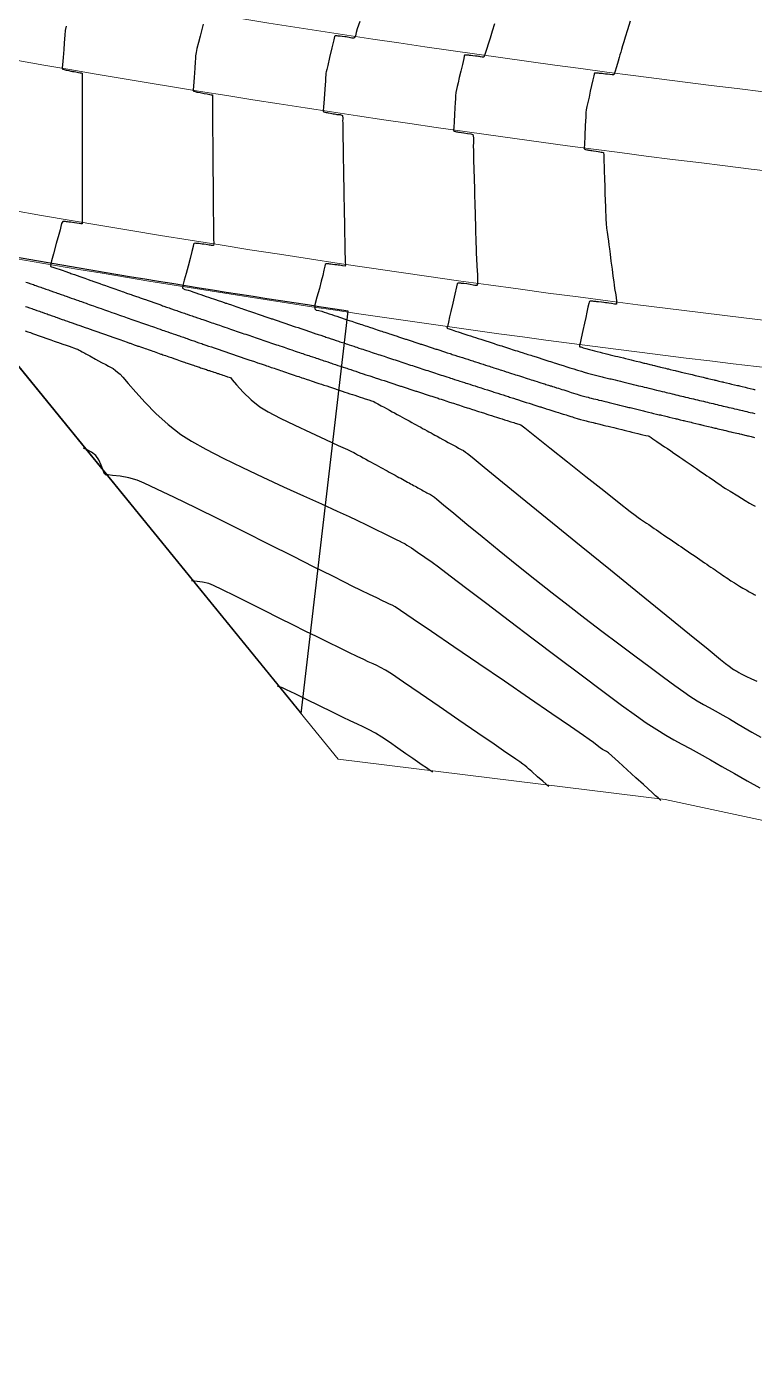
# Model space of a CAD drawing. Header units: millimetres. Extents: x 340454 to 342791, y 6993867 to 6995092.
# Drawn here: x 341348.8 to 341395.3, y 6994349.4 to 6994434.4 of the extents above; entities that cross this region are included whole.
import ezdxf

# ---------------------------------------------------------------- set-up
doc = ezdxf.new("R2010")
doc.units = ezdxf.units.MM
doc.header["$LTSCALE"] = 10
for name, color, linetype in [('T-HM-CURVA_INTERMEDIARIA', 45, 'Continuous'), ('T-HM-CURVA_MESTRA', 20, 'Continuous'), ('URB-Calçadas', 2, 'Continuous'), ('URB-Quadras', 3, 'Continuous')]:
    doc.layers.add(name, color=color, linetype=linetype)

msp = doc.modelspace()

# ---------------------------------------------------------------- linework, layer by layer
at = {"layer": 'T-HM-CURVA_INTERMEDIARIA', "color": 45, "linetype": 'Continuous', "lineweight": -3, "flags": 128}
for points, elevation in [([(341351.313, 6994434.408), (341351.25, 6994434.119), (341351.212, 6994433.834), (341351.2, 6994433.605), (341351.183, 6994433.316), (341351.149, 6994432.92), (341351.105, 6994432.395), (341351.067, 6994431.937), (341351.05, 6994431.739), (341351.045, 6994431.684), (341351.094, 6994431.656), (341351.182, 6994431.628), (341351.244, 6994431.612), (341351.312, 6994431.596), (341351.363, 6994431.586), (341351.477, 6994431.563), (341351.602, 6994431.538), (341351.659, 6994431.527), (341351.716, 6994431.516), (341351.805, 6994431.499), (341351.925, 6994431.475), (341352.082, 6994431.444), (341352.208, 6994431.42), (341352.268, 6994431.411), (341352.321, 6994431.398), (341352.325, 6994431.231), (341352.325, 6994430.813), (341352.325, 6994430.252), (341352.324, 6994429.652), (341352.323, 6994429.119), (341352.323, 6994428.6), (341352.323, 6994428.168), (341352.323, 6994427.778), (341352.323, 6994427.382), (341352.323, 6994427.034), (341352.324, 6994426.762), (341352.325, 6994426.49), (341352.325, 6994426.142), (341352.326, 6994425.709), (341352.326, 6994425.146), (341352.327, 6994424.561), (341352.327, 6994424.064), (341352.327, 6994423.763), (341352.327, 6994423.501), (341352.327, 6994423.286), (341352.327, 6994423.139), (341352.327, 6994422.989), (341352.327, 6994422.859), (341352.326, 6994422.737), (341352.326, 6994422.616), (341352.331, 6994422.363), (341352.337, 6994421.972), (341352.327, 6994421.759), (341352.244, 6994421.763), (341352.144, 6994421.786), (341351.996, 6994421.807), (341351.828, 6994421.832), (341351.705, 6994421.85), (341351.596, 6994421.866), (341351.478, 6994421.883), (341351.396, 6994421.895), (341351.326, 6994421.905), (341351.259, 6994421.913), (341351.199, 6994421.918), (341351.147, 6994421.92), (341351.091, 6994421.919), (341351.037, 6994421.857), (341351.015, 6994421.779), (341350.97, 6994421.603), (341350.915, 6994421.391), (341350.826, 6994421.077), (341350.664, 6994420.503), (341350.485, 6994419.854), (341350.368, 6994419.403), (341350.314, 6994419.167), (341350.301, 6994419.079), (341350.303, 6994419.061), (341350.317, 6994419.041), (341350.36, 6994419.015), (341350.447, 6994418.993), (341350.579, 6994418.964), (341350.704, 6994418.919), (341350.863, 6994418.863), (341351.057, 6994418.794), (341351.274, 6994418.717), (341351.455, 6994418.653), (341351.535, 6994418.624), (341351.601, 6994418.601), (341351.67, 6994418.576), (341351.827, 6994418.52), (341352.015, 6994418.453), (341352.174, 6994418.397), (341352.315, 6994418.347), (341352.491, 6994418.285), (341352.708, 6994418.208), (341352.891, 6994418.143), (341352.97, 6994418.115), (341353.018, 6994418.098), (341353.13, 6994418.058), (341353.336, 6994417.985), (341353.449, 6994417.945), (341353.505, 6994417.925), (341353.615, 6994417.886), (341353.817, 6994417.815), (341353.928, 6994417.776), (341353.992, 6994417.753), (341354.101, 6994417.715), (341354.298, 6994417.646), (341354.408, 6994417.607), (341354.48, 6994417.582), (341354.587, 6994417.544), (341354.78, 6994417.476), (341354.888, 6994417.438), (341354.967, 6994417.41), (341355.167, 6994417.34), (341355.368, 6994417.269), (341355.455, 6994417.239), (341355.545, 6994417.207), (341355.743, 6994417.138), (341355.943, 6994417.068), (341355.993, 6994417.05), (341356.043, 6994417.033), (341356.236, 6994416.966), (341356.43, 6994416.897), (341356.486, 6994416.878), (341356.541, 6994416.859), (341356.729, 6994416.793), (341356.919, 6994416.727), (341356.979, 6994416.706), (341357.04, 6994416.685), (341357.222, 6994416.621), (341357.407, 6994416.557), (341357.473, 6994416.534), (341357.539, 6994416.511), (341357.715, 6994416.449), (341357.895, 6994416.387), (341357.967, 6994416.362), (341358.038, 6994416.337), (341358.209, 6994416.278), (341358.384, 6994416.217), (341358.461, 6994416.191), (341358.538, 6994416.164), (341358.703, 6994416.107), (341358.872, 6994416.048), (341358.956, 6994416.019), (341359.039, 6994415.991), (341359.198, 6994415.935), (341359.361, 6994415.879), (341359.451, 6994415.848), (341359.54, 6994415.817), (341359.693, 6994415.765), (341359.85, 6994415.71), (341359.946, 6994415.677), (341360.042, 6994415.644), (341360.166, 6994415.601), (341360.339, 6994415.542), (341360.504, 6994415.485), (341360.626, 6994415.443), (341360.727, 6994415.408), (341360.829, 6994415.373), (341360.966, 6994415.326), (341361.106, 6994415.278), (341361.212, 6994415.242), (341361.318, 6994415.205), (341361.452, 6994415.16), (341361.589, 6994415.113), (341361.698, 6994415.075), (341361.808, 6994415.038), (341361.938, 6994414.993), (341362.071, 6994414.947), (341362.184, 6994414.909), (341362.297, 6994414.87), (341362.424, 6994414.827), (341362.554, 6994414.782), (341362.671, 6994414.743), (341362.787, 6994414.703), (341362.911, 6994414.661), (341363.038, 6994414.618), (341363.157, 6994414.577), (341363.277, 6994414.536), (341363.398, 6994414.495), (341363.521, 6994414.453), (341363.646, 6994414.411), (341363.767, 6994414.37), (341363.886, 6994414.329), (341364.005, 6994414.289), (341364.133, 6994414.246), (341364.258, 6994414.203), (341364.373, 6994414.164), (341364.489, 6994414.125), (341364.62, 6994414.081), (341364.748, 6994414.037), (341364.861, 6994413.999), (341364.973, 6994413.961), (341365.107, 6994413.916), (341365.239, 6994413.871), (341365.348, 6994413.834), (341365.458, 6994413.797), (341365.595, 6994413.751), (341365.729, 6994413.706), (341365.836, 6994413.67), (341365.943, 6994413.634), (341366.083, 6994413.587), (341366.22, 6994413.541), (341366.324, 6994413.506), (341366.427, 6994413.471), (341366.571, 6994413.423), (341366.711, 6994413.376), (341366.811, 6994413.342), (341366.911, 6994413.309), (341367.058, 6994413.259), (341367.203, 6994413.211), (341367.299, 6994413.179), (341367.395, 6994413.147), (341367.546, 6994413.096), (341367.694, 6994413.047), (341367.786, 6994413.016), (341367.879, 6994412.985), (341368.034, 6994412.933), (341368.185, 6994412.882), (341368.274, 6994412.853), (341368.364, 6994412.823), (341368.521, 6994412.77), (341368.677, 6994412.719), (341368.763, 6994412.69), (341368.848, 6994412.661), (341369.01, 6994412.608), (341369.169, 6994412.555), (341369.251, 6994412.528), (341369.333, 6994412.5), (341369.498, 6994412.446), (341369.661, 6994412.392), (341369.739, 6994412.365), (341369.818, 6994412.339), (341369.986, 6994412.284), (341370.153, 6994412.229), (341370.228, 6994412.204), (341370.303, 6994412.179), (341370.475, 6994412.122), (341370.645, 6994412.066), (341370.717, 6994412.042), (341370.789, 6994412.018), (341370.964, 6994411.96), (341371.137, 6994411.903), (341371.206, 6994411.881), (341371.274, 6994411.858), (341371.453, 6994411.799), (341371.63, 6994411.741), (341371.695, 6994411.719), (341371.76, 6994411.698), (341371.942, 6994411.638), (341372.122, 6994411.579), (341372.184, 6994411.559), (341372.246, 6994411.538), (341372.431, 6994411.478), (341372.615, 6994411.417), (341372.673, 6994411.398), (341372.732, 6994411.379), (341372.921, 6994411.317), (341373.108, 6994411.256), (341373.163, 6994411.238), (341373.218, 6994411.22), (341373.41, 6994411.157), (341373.601, 6994411.095), (341373.653, 6994411.078), (341373.705, 6994411.061), (341373.9, 6994410.997), (341374.094, 6994410.934), (341374.143, 6994410.918), (341374.191, 6994410.902), (341374.39, 6994410.837), (341374.587, 6994410.773), (341374.678, 6994410.744), (341374.88, 6994410.678), (341375.081, 6994410.613), (341375.165, 6994410.585), (341375.274, 6994410.55), (341375.467, 6994410.488), (341375.574, 6994410.453), (341375.652, 6994410.428), (341375.762, 6994410.392), (341375.959, 6994410.328), (341376.068, 6994410.293), (341376.14, 6994410.27), (341376.251, 6994410.234), (341376.451, 6994410.169), (341376.562, 6994410.134), (341376.627, 6994410.113), (341376.74, 6994410.076), (341376.944, 6994410.01), (341377.056, 6994409.974), (341377.115, 6994409.955), (341377.229, 6994409.919), (341377.437, 6994409.852), (341377.55, 6994409.815), (341377.602, 6994409.799), (341377.675, 6994409.775), (341377.844, 6994409.721), (341378.044, 6994409.657), (341378.205, 6994409.605), (341378.336, 6994409.563), (341378.501, 6994409.511), (341378.672, 6994409.456), (341378.821, 6994409.408), (341379.007, 6994409.349), (341379.188, 6994409.291), (341379.332, 6994409.245), (341379.513, 6994409.187), (341379.738, 6994409.116), (341379.926, 6994409.056), (341380.02, 6994409.026), (341380.09, 6994409.003), (341380.161, 6994408.981), (341380.24, 6994408.957), (341380.304, 6994408.937), (341380.384, 6994408.913), (341380.629, 6994408.72), (341381.281, 6994408.202), (341382.227, 6994407.452), (341383.352, 6994406.56), (341384.542, 6994405.616), (341385.684, 6994404.711), (341386.664, 6994403.936), (341387.367, 6994403.381), (341387.679, 6994403.137), (341387.876, 6994402.997), (341388.036, 6994402.889), (341388.226, 6994402.762), (341388.412, 6994402.635), (341388.56, 6994402.534), (341388.736, 6994402.413), (341388.909, 6994402.295), (341389.048, 6994402.2), (341389.212, 6994402.088), (341389.374, 6994401.977), (341389.504, 6994401.888), (341389.658, 6994401.783), (341389.81, 6994401.679), (341389.931, 6994401.596), (341390.075, 6994401.497), (341390.218, 6994401.399), (341390.332, 6994401.321), (341390.468, 6994401.228), (341390.602, 6994401.136), (341390.709, 6994401.063), (341390.837, 6994400.976), (341391.015, 6994400.854), (341391.186, 6994400.737), (341391.353, 6994400.623), (341391.515, 6994400.512), (341391.673, 6994400.404), (341391.826, 6994400.299), (341391.976, 6994400.196), (341392.121, 6994400.097), (341392.264, 6994399.999), (341392.4, 6994399.906), (341392.537, 6994399.812), (341392.666, 6994399.724), (341392.796, 6994399.636), (341392.918, 6994399.552), (341393.042, 6994399.467), (341393.158, 6994399.387), (341393.276, 6994399.307), (341393.387, 6994399.231), (341393.499, 6994399.154), (341393.606, 6994399.081), (341393.71, 6994399.009), (341393.814, 6994398.938), (341394.031, 6994398.804), (341394.367, 6994398.599), (341394.566, 6994398.478), (341394.653, 6994398.429), (341394.738, 6994398.382), (341394.823, 6994398.335), (341394.906, 6994398.289), (341394.988, 6994398.243), (341395.069, 6994398.198), (341395.149, 6994398.154), (341395.227, 6994398.111), (341395.305, 6994398.067), (341395.381, 6994398.025)], 693), ([(341360.067, 6994434.542), (341359.962, 6994434.117), (341359.869, 6994433.76), (341359.763, 6994433.357), (341359.668, 6994432.983), (341359.609, 6994432.711), (341359.583, 6994432.499), (341359.574, 6994432.329), (341359.563, 6994432.115), (341359.532, 6994431.725), (341359.485, 6994431.125), (341359.442, 6994430.573), (341359.423, 6994430.33), (341359.418, 6994430.277), (341359.465, 6994430.249), (341359.544, 6994430.223), (341359.61, 6994430.207), (341359.669, 6994430.194), (341359.728, 6994430.182), (341359.862, 6994430.157), (341360.123, 6994430.108), (341360.316, 6994430.071), (341360.493, 6994430.039), (341360.575, 6994430.023), (341360.652, 6994430.009), (341360.654, 6994429.814), (341360.658, 6994429.342), (341360.661, 6994428.754), (341360.664, 6994428.211), (341360.666, 6994427.876), (341360.668, 6994427.637), (341360.669, 6994427.447), (341360.672, 6994427.208), (341360.674, 6994426.963), (341360.676, 6994426.671), (341360.68, 6994426.328), (341360.683, 6994425.931), (341360.687, 6994425.476), (341360.69, 6994425), (341360.694, 6994424.553), (341360.696, 6994424.191), (341360.699, 6994423.865), (341360.701, 6994423.607), (341360.703, 6994423.281), (341360.707, 6994422.941), (341360.711, 6994422.467), (341360.717, 6994421.952), (341360.721, 6994421.49), (341360.725, 6994421.174), (341360.731, 6994420.811), (341360.737, 6994420.507), (341360.733, 6994420.374), (341360.671, 6994420.378), (341360.6, 6994420.392), (341360.524, 6994420.402), (341360.442, 6994420.413), (341360.262, 6994420.438), (341360.097, 6994420.46), (341360.046, 6994420.467), (341359.995, 6994420.474), (341359.897, 6994420.488), (341359.806, 6994420.5), (341359.736, 6994420.509), (341359.682, 6994420.515), (341359.611, 6994420.52), (341359.56, 6994420.522), (341359.487, 6994420.519), (341359.452, 6994420.458), (341359.418, 6994420.325), (341359.335, 6994419.992), (341359.223, 6994419.543), (341359.103, 6994419.066), (341358.974, 6994418.6), (341358.846, 6994418.17), (341358.758, 6994417.834), (341358.75, 6994417.654), (341358.893, 6994417.571), (341359.111, 6994417.529), (341359.261, 6994417.477), (341359.412, 6994417.425), (341359.599, 6994417.36), (341359.774, 6994417.3), (341359.913, 6994417.252), (341360.087, 6994417.191), (341360.266, 6994417.129), (341360.41, 6994417.08), (341360.576, 6994417.023), (341360.734, 6994416.968), (341360.861, 6994416.925), (341361.019, 6994416.87), (341361.23, 6994416.798), (341361.416, 6994416.734), (341361.499, 6994416.705), (341361.553, 6994416.687), (341361.664, 6994416.649), (341361.867, 6994416.579), (341361.979, 6994416.541), (341362.041, 6994416.519), (341362.15, 6994416.482), (341362.349, 6994416.414), (341362.459, 6994416.376), (341362.53, 6994416.352), (341362.638, 6994416.315), (341362.831, 6994416.249), (341362.94, 6994416.212), (341363.019, 6994416.185), (341363.219, 6994416.117), (341363.42, 6994416.048), (341363.508, 6994416.018), (341363.704, 6994415.952), (341363.902, 6994415.884), (341363.95, 6994415.868), (341363.998, 6994415.852), (341364.19, 6994415.787), (341364.383, 6994415.721), (341364.435, 6994415.703), (341364.487, 6994415.686), (341364.675, 6994415.622), (341364.865, 6994415.557), (341364.921, 6994415.539), (341364.977, 6994415.52), (341365.161, 6994415.457), (341365.347, 6994415.394), (341365.407, 6994415.374), (341365.466, 6994415.354), (341365.647, 6994415.293), (341365.829, 6994415.231), (341365.893, 6994415.21), (341365.956, 6994415.189), (341366.133, 6994415.129), (341366.312, 6994415.069), (341366.379, 6994415.046), (341366.446, 6994415.024), (341366.619, 6994414.965), (341366.795, 6994414.906), (341366.866, 6994414.883), (341366.937, 6994414.859), (341367.106, 6994414.802), (341367.277, 6994414.744), (341367.352, 6994414.719), (341367.427, 6994414.694), (341367.592, 6994414.639), (341367.76, 6994414.583), (341367.839, 6994414.556), (341367.917, 6994414.53), (341368.079, 6994414.476), (341368.243, 6994414.421), (341368.325, 6994414.393), (341368.408, 6994414.366), (341368.565, 6994414.313), (341368.726, 6994414.26), (341368.812, 6994414.231), (341368.899, 6994414.202), (341369.052, 6994414.151), (341369.209, 6994414.099), (341369.299, 6994414.069), (341369.39, 6994414.039), (341369.539, 6994413.989), (341369.692, 6994413.938), (341369.786, 6994413.907), (341369.881, 6994413.875), (341370.027, 6994413.827), (341370.176, 6994413.777), (341370.274, 6994413.745), (341370.372, 6994413.712), (341370.514, 6994413.665), (341370.66, 6994413.617), (341370.761, 6994413.583), (341370.863, 6994413.55), (341371.002, 6994413.504), (341371.144, 6994413.457), (341371.249, 6994413.422), (341371.355, 6994413.387), (341371.49, 6994413.343), (341371.628, 6994413.297), (341371.737, 6994413.261), (341371.846, 6994413.225), (341371.978, 6994413.182), (341372.112, 6994413.137), (341372.225, 6994413.1), (341372.338, 6994413.063), (341372.466, 6994413.021), (341372.597, 6994412.978), (341372.713, 6994412.94), (341372.83, 6994412.902), (341372.954, 6994412.861), (341373.082, 6994412.819), (341373.202, 6994412.78), (341373.322, 6994412.741), (341373.443, 6994412.701), (341373.567, 6994412.66), (341373.692, 6994412.619), (341373.814, 6994412.579), (341373.933, 6994412.541), (341374.052, 6994412.502), (341374.181, 6994412.46), (341374.306, 6994412.419), (341374.422, 6994412.381), (341374.537, 6994412.343), (341374.67, 6994412.3), (341374.799, 6994412.258), (341374.911, 6994412.222), (341375.023, 6994412.185), (341375.159, 6994412.141), (341375.292, 6994412.098), (341375.4, 6994412.063), (341375.508, 6994412.027), (341375.648, 6994411.982), (341375.784, 6994411.938), (341375.889, 6994411.904), (341375.994, 6994411.87), (341376.137, 6994411.824), (341376.277, 6994411.778), (341376.379, 6994411.746), (341376.48, 6994411.713), (341376.627, 6994411.665), (341376.77, 6994411.619), (341376.868, 6994411.587), (341376.967, 6994411.556), (341377.116, 6994411.507), (341377.263, 6994411.46), (341377.358, 6994411.429), (341377.453, 6994411.399), (341377.606, 6994411.35), (341377.757, 6994411.301), (341377.848, 6994411.272), (341377.94, 6994411.242), (341378.062, 6994411.203), (341378.25, 6994411.143), (341378.446, 6994411.08), (341378.571, 6994411.04), (341378.657, 6994411.012), (341378.744, 6994410.984), (341378.911, 6994410.931), (341379.075, 6994410.878), (341379.156, 6994410.852), (341379.238, 6994410.826), (341379.41, 6994410.771), (341379.58, 6994410.717), (341379.655, 6994410.693), (341379.731, 6994410.669), (341379.909, 6994410.612), (341380.084, 6994410.556), (341380.155, 6994410.534), (341380.225, 6994410.511), (341380.409, 6994410.453), (341380.589, 6994410.396), (341380.654, 6994410.375), (341380.72, 6994410.354), (341380.909, 6994410.294), (341381.095, 6994410.235), (341381.154, 6994410.216), (341381.214, 6994410.197), (341381.408, 6994410.135), (341381.6, 6994410.075), (341381.654, 6994410.058), (341381.708, 6994410.04), (341381.831, 6994410.002), (341381.945, 6994409.966), (341382.005, 6994409.947), (341382.074, 6994409.925), (341382.165, 6994409.896), (341382.294, 6994409.856), (341382.498, 6994409.791), (341382.61, 6994409.756), (341382.698, 6994409.728), (341382.782, 6994409.701), (341382.891, 6994409.667), (341383.085, 6994409.606), (341383.192, 6994409.572), (341383.271, 6994409.548), (341383.381, 6994409.513), (341383.578, 6994409.451), (341383.688, 6994409.417), (341383.759, 6994409.394), (341383.83, 6994409.37), (341383.99, 6994409.319), (341384.183, 6994409.261), (341384.38, 6994409.21), (341384.548, 6994409.17), (341384.622, 6994409.153), (341384.682, 6994409.138), (341384.799, 6994409.109), (341385.012, 6994409.057), (341385.129, 6994409.028), (341385.182, 6994409.015), (341385.256, 6994408.997), (341385.429, 6994408.954), (341385.636, 6994408.904), (341385.807, 6994408.862), (341385.956, 6994408.825), (341386.143, 6994408.779), (341386.325, 6994408.735), (341386.469, 6994408.7), (341386.651, 6994408.655), (341386.832, 6994408.611), (341386.977, 6994408.576), (341387.158, 6994408.531), (341387.34, 6994408.487), (341387.484, 6994408.452), (341387.666, 6994408.408), (341387.857, 6994408.362), (341388.01, 6994408.324), (341388.174, 6994408.285), (341388.36, 6994408.241), (341388.515, 6994408.204), (341388.593, 6994408.183), (341388.652, 6994408.145), (341388.71, 6994408.103), (341388.826, 6994408.024), (341389.071, 6994407.856), (341389.352, 6994407.664), (341389.573, 6994407.512), (341389.749, 6994407.392), (341389.961, 6994407.247), (341390.171, 6994407.104), (341390.337, 6994406.99), (341390.538, 6994406.852), (341390.737, 6994406.716), (341390.896, 6994406.608), (341391.086, 6994406.477), (341391.275, 6994406.348), (341391.426, 6994406.245), (341391.608, 6994406.12), (341391.788, 6994405.997), (341391.931, 6994405.899), (341392.104, 6994405.781), (341392.275, 6994405.664), (341392.412, 6994405.57), (341392.577, 6994405.457), (341392.74, 6994405.346), (341392.87, 6994405.256), (341393.028, 6994405.149), (341393.181, 6994405.042), (341393.303, 6994404.957), (341393.458, 6994404.854), (341393.761, 6994404.665), (341394.248, 6994404.366), (341394.729, 6994404.073), (341395.01, 6994403.903), (341395.189, 6994403.802), (341395.366, 6994403.705)], 694), ([(341378.692, 6994434.549), (341378.543, 6994434.08), (341378.406, 6994433.648), (341378.305, 6994433.327), (341378.184, 6994432.923), (341378.084, 6994432.584), (341378.019, 6994432.428), (341377.9, 6994432.429), (341377.799, 6994432.454), (341377.739, 6994432.461), (341377.679, 6994432.468), (341377.591, 6994432.478), (341377.477, 6994432.492), (341377.313, 6994432.511), (341377.184, 6994432.526), (341377.105, 6994432.536), (341377.055, 6994432.541), (341376.997, 6994432.547), (341376.944, 6994432.55), (341376.883, 6994432.553), (341376.822, 6994432.552), (341376.772, 6994432.543), (341376.758, 6994432.487), (341376.722, 6994432.33), (341376.637, 6994431.961), (341376.536, 6994431.521), (341376.443, 6994431.117), (341376.365, 6994430.782), (341376.312, 6994430.548), (341376.261, 6994430.355), (341376.222, 6994430.159), (341376.204, 6994429.961), (341376.198, 6994429.761), (341376.184, 6994429.521), (341376.164, 6994429.178), (341376.139, 6994428.764), (341376.113, 6994428.313), (341376.091, 6994427.935), (341376.081, 6994427.775), (341376.075, 6994427.725), (341376.125, 6994427.694), (341376.193, 6994427.674), (341376.271, 6994427.655), (341376.334, 6994427.642), (341376.39, 6994427.632), (341376.481, 6994427.617), (341376.574, 6994427.601), (341376.723, 6994427.576), (341376.976, 6994427.534), (341377.173, 6994427.53), (341377.316, 6994427.477), (341377.355, 6994427.267), (341377.346, 6994426.955), (341377.334, 6994426.759), (341377.337, 6994426.646), (341377.34, 6994426.534), (341377.343, 6994426.435), (341377.347, 6994426.285), (341377.352, 6994426.103), (341377.36, 6994425.819), (341377.374, 6994425.284), (341377.391, 6994424.632), (341377.408, 6994423.999), (341377.421, 6994423.518), (341377.431, 6994423.138), (341377.439, 6994422.842), (341377.447, 6994422.546), (341377.457, 6994422.165), (341377.47, 6994421.692), (341377.484, 6994421.214), (341377.497, 6994420.796), (341377.505, 6994420.502), (341377.511, 6994420.275), (341377.516, 6994420.095), (341377.522, 6994419.868), (341377.541, 6994419.559), (341377.574, 6994419.06), (341377.605, 6994418.514), (341377.614, 6994418.139), (341377.607, 6994417.94), (341377.592, 6994417.863), (341377.582, 6994417.846), (341377.562, 6994417.831), (341377.518, 6994417.815), (341377.441, 6994417.819), (341377.32, 6994417.854), (341377.138, 6994417.897), (341376.926, 6994417.922), (341376.738, 6994417.944), (341376.653, 6994417.954), (341376.583, 6994417.962), (341376.531, 6994417.966), (341376.477, 6994417.969), (341376.407, 6994417.972), (341376.347, 6994417.968), (341376.302, 6994417.923), (341376.258, 6994417.732), (341376.152, 6994417.271), (341376.02, 6994416.694), (341375.897, 6994416.156), (341375.819, 6994415.814), (341375.742, 6994415.483), (341375.678, 6994415.206), (341375.652, 6994415.088), (341375.712, 6994415.069), (341375.792, 6994415.043), (341375.976, 6994414.983), (341376.195, 6994414.911), (341376.368, 6994414.855), (341376.506, 6994414.811), (341376.679, 6994414.755), (341376.852, 6994414.699), (341376.989, 6994414.654), (341377.162, 6994414.598), (341377.335, 6994414.542), (341377.473, 6994414.498), (341377.646, 6994414.442), (341377.819, 6994414.386), (341377.956, 6994414.341), (341378.13, 6994414.285), (341378.35, 6994414.215), (341378.535, 6994414.155), (341378.614, 6994414.13), (341378.662, 6994414.114), (341378.711, 6994414.098), (341378.826, 6994414.061), (341379.037, 6994413.994), (341379.153, 6994413.956), (341379.211, 6994413.938), (341379.325, 6994413.901), (341379.531, 6994413.835), (341379.646, 6994413.798), (341379.712, 6994413.777), (341379.823, 6994413.742), (341380.025, 6994413.677), (341380.138, 6994413.641), (341380.213, 6994413.617), (341380.322, 6994413.582), (341380.519, 6994413.519), (341380.63, 6994413.484), (341380.714, 6994413.457), (341380.822, 6994413.423), (341381.013, 6994413.362), (341381.122, 6994413.327), (341381.216, 6994413.297), (341381.414, 6994413.234), (341381.615, 6994413.17), (341381.666, 6994413.154), (341381.718, 6994413.138), (341381.916, 6994413.075), (341382.108, 6994413.014), (341382.174, 6994412.993), (341382.271, 6994412.962), (341382.404, 6994412.92), (341382.515, 6994412.885), (341382.601, 6994412.858), (341382.661, 6994412.839), (341382.721, 6994412.82), (341382.855, 6994412.777), (341383.094, 6994412.702), (341383.325, 6994412.629), (341383.454, 6994412.588), (341383.52, 6994412.567), (341383.587, 6994412.546), (341383.762, 6994412.491), (341383.94, 6994412.435), (341384.01, 6994412.413), (341384.08, 6994412.391), (341384.252, 6994412.337), (341384.425, 6994412.282), (341384.499, 6994412.259), (341384.574, 6994412.236), (341384.65, 6994412.217), (341384.727, 6994412.198), (341384.898, 6994412.156), (341385.071, 6994412.113), (341385.151, 6994412.093), (341385.231, 6994412.073), (341385.399, 6994412.032), (341385.569, 6994411.99), (341385.652, 6994411.97), (341385.736, 6994411.949), (341385.9, 6994411.909), (341386.067, 6994411.867), (341386.153, 6994411.846), (341386.24, 6994411.825), (341386.401, 6994411.785), (341386.565, 6994411.745), (341386.655, 6994411.723), (341386.744, 6994411.702), (341386.903, 6994411.663), (341387.063, 6994411.623), (341387.156, 6994411.601), (341387.249, 6994411.578), (341387.404, 6994411.54), (341387.562, 6994411.502), (341387.658, 6994411.478), (341387.753, 6994411.455), (341387.905, 6994411.418), (341388.06, 6994411.38), (341388.159, 6994411.356), (341388.258, 6994411.332), (341388.407, 6994411.296), (341388.558, 6994411.259), (341388.661, 6994411.234), (341388.764, 6994411.21), (341388.909, 6994411.174), (341389.057, 6994411.138), (341389.163, 6994411.113), (341389.269, 6994411.087), (341389.411, 6994411.053), (341389.556, 6994411.018), (341389.665, 6994410.991), (341389.774, 6994410.965), (341389.913, 6994410.932), (341390.054, 6994410.898), (341390.167, 6994410.87), (341390.28, 6994410.843), (341390.415, 6994410.811), (341390.553, 6994410.778), (341390.669, 6994410.75), (341390.786, 6994410.722), (341390.917, 6994410.69), (341391.052, 6994410.658), (341391.172, 6994410.629), (341391.292, 6994410.601), (341391.42, 6994410.57), (341391.551, 6994410.538), (341391.674, 6994410.509), (341391.798, 6994410.48), (341391.922, 6994410.45), (341392.05, 6994410.419), (341392.179, 6994410.389), (341392.304, 6994410.359), (341392.427, 6994410.33), (341392.55, 6994410.3), (341392.682, 6994410.269), (341392.811, 6994410.239), (341392.93, 6994410.21), (341393.049, 6994410.182), (341393.185, 6994410.15), (341393.317, 6994410.118), (341393.433, 6994410.091), (341393.548, 6994410.064), (341393.688, 6994410.031), (341393.824, 6994409.998), (341393.936, 6994409.972), (341394.048, 6994409.946), (341394.191, 6994409.912), (341394.331, 6994409.879), (341394.439, 6994409.853), (341394.548, 6994409.828), (341394.693, 6994409.794), (341394.837, 6994409.76), (341394.942, 6994409.735), (341395.047, 6994409.71), (341395.196, 6994409.676), (341395.342, 6994409.641)], 696), ([(341387.362, 6994434.723), (341387.198, 6994434.178), (341387.059, 6994433.707), (341386.97, 6994433.409), (341386.888, 6994433.14), (341386.821, 6994432.92), (341386.768, 6994432.745), (341386.715, 6994432.571), (341386.662, 6994432.398), (341386.596, 6994432.164), (341386.494, 6994431.798), (341386.39, 6994431.455), (341386.321, 6994431.288), (341386.209, 6994431.285), (341386.076, 6994431.315), (341385.922, 6994431.332), (341385.786, 6994431.346), (341385.664, 6994431.36), (341385.58, 6994431.369), (341385.519, 6994431.376), (341385.463, 6994431.382), (341385.406, 6994431.388), (341385.338, 6994431.395), (341385.273, 6994431.399), (341385.215, 6994431.402), (341385.164, 6994431.403), (341385.093, 6994431.397), (341385.06, 6994431.338), (341385.036, 6994431.233), (341384.979, 6994430.971), (341384.902, 6994430.62), (341384.82, 6994430.246), (341384.738, 6994429.874), (341384.661, 6994429.525), (341384.603, 6994429.265), (341384.58, 6994429.158), (341384.559, 6994429.065), (341384.546, 6994429.003), (341384.542, 6994428.934), (341384.538, 6994428.844), (341384.526, 6994428.6), (341384.499, 6994428.047), (341384.466, 6994427.393), (341384.44, 6994426.847), (341384.428, 6994426.617), (341384.427, 6994426.56), (341384.473, 6994426.537), (341384.521, 6994426.522), (341384.599, 6994426.504), (341384.654, 6994426.492), (341384.712, 6994426.482), (341384.788, 6994426.47), (341384.864, 6994426.458), (341384.925, 6994426.448), (341385.029, 6994426.432), (341385.185, 6994426.407), (341385.327, 6994426.385), (341385.42, 6994426.37), (341385.506, 6994426.357), (341385.583, 6994426.351), (341385.665, 6994426.332), (341385.678, 6994426.165), (341385.69, 6994425.805), (341385.7, 6994425.418), (341385.706, 6994425.172), (341385.713, 6994424.99), (341385.72, 6994424.809), (341385.728, 6994424.592), (341385.742, 6994424.197), (341385.759, 6994423.718), (341385.775, 6994423.246), (341385.789, 6994422.876), (341385.798, 6994422.558), (341385.804, 6994422.299), (341385.813, 6994422.057), (341385.83, 6994421.794), (341385.862, 6994421.484), (341385.896, 6994421.24), (341385.939, 6994420.932), (341385.974, 6994420.667), (341386.005, 6994420.422), (341386.04, 6994420.158), (341386.082, 6994419.835), (341386.14, 6994419.39), (341386.207, 6994418.876), (341386.265, 6994418.43), (341386.296, 6994418.186), (341386.316, 6994418.031), (341386.336, 6994417.876), (341386.377, 6994417.637), (341386.445, 6994417.232), (341386.499, 6994416.841), (341386.497, 6994416.641), (341386.359, 6994416.632), (341386.18, 6994416.678), (341386.014, 6994416.697), (341385.888, 6994416.711), (341385.782, 6994416.723), (341385.676, 6994416.736), (341385.537, 6994416.752), (341385.341, 6994416.775), (341385.239, 6994416.786), (341385.173, 6994416.794), (341385.094, 6994416.803), (341385.042, 6994416.808), (341384.983, 6994416.812), (341384.93, 6994416.816), (341384.878, 6994416.817), (341384.818, 6994416.816), (341384.759, 6994416.807), (341384.742, 6994416.758), (341384.722, 6994416.665), (341384.67, 6994416.429), (341384.601, 6994416.112), (341384.527, 6994415.775), (341384.447, 6994415.417), (341384.339, 6994414.942), (341384.231, 6994414.461), (341384.162, 6994414.147), (341384.129, 6994413.99), (341384.121, 6994413.936), (341384.121, 6994413.927), (341384.127, 6994413.921), (341384.153, 6994413.909), (341384.209, 6994413.894), (341384.274, 6994413.879), (341384.366, 6994413.848), (341384.544, 6994413.791), (341384.758, 6994413.726), (341384.937, 6994413.679), (341385.085, 6994413.644), (341385.266, 6994413.6), (341385.444, 6994413.556), (341385.585, 6994413.521), (341385.763, 6994413.477), (341385.941, 6994413.434), (341386.082, 6994413.399), (341386.26, 6994413.355), (341386.438, 6994413.311), (341386.579, 6994413.277), (341386.757, 6994413.233), (341386.935, 6994413.189), (341387.077, 6994413.155), (341387.255, 6994413.111), (341387.433, 6994413.068), (341387.574, 6994413.033), (341387.752, 6994412.989), (341387.978, 6994412.934), (341388.168, 6994412.888), (341388.249, 6994412.868), (341388.3, 6994412.856), (341388.417, 6994412.828), (341388.63, 6994412.776), (341388.747, 6994412.747), (341388.804, 6994412.733), (341388.919, 6994412.706), (341389.129, 6994412.655), (341389.245, 6994412.627), (341389.308, 6994412.611), (341389.421, 6994412.584), (341389.628, 6994412.534), (341389.743, 6994412.506), (341389.811, 6994412.489), (341389.924, 6994412.462), (341390.127, 6994412.413), (341390.24, 6994412.386), (341390.315, 6994412.368), (341390.427, 6994412.341), (341390.626, 6994412.293), (341390.738, 6994412.266), (341390.82, 6994412.247), (341390.929, 6994412.22), (341391.126, 6994412.173), (341391.237, 6994412.146), (341391.324, 6994412.126), (341391.529, 6994412.076), (341391.735, 6994412.027), (341391.828, 6994412.005), (341392.03, 6994411.957), (341392.233, 6994411.908), (341392.283, 6994411.896), (341392.333, 6994411.884), (341392.532, 6994411.837), (341392.731, 6994411.789), (341392.785, 6994411.777), (341392.838, 6994411.764), (341393.033, 6994411.718), (341393.23, 6994411.671), (341393.286, 6994411.658), (341393.343, 6994411.644), (341393.535, 6994411.599), (341393.729, 6994411.553), (341393.788, 6994411.539), (341393.848, 6994411.524), (341394.037, 6994411.48), (341394.227, 6994411.435), (341394.29, 6994411.42), (341394.353, 6994411.405), (341394.539, 6994411.361), (341394.726, 6994411.317), (341394.792, 6994411.302), (341394.858, 6994411.286), (341395.041, 6994411.243), (341395.225, 6994411.2), (341395.294, 6994411.184), (341395.363, 6994411.167)], 697), ([(341348.73, 6994418.047), (341348.8, 6994418.023), (341348.869, 6994417.998), (341349.038, 6994417.939), (341349.21, 6994417.879), (341349.283, 6994417.853), (341349.357, 6994417.827), (341349.522, 6994417.769), (341349.69, 6994417.71), (341349.767, 6994417.682), (341349.844, 6994417.655), (341350.006, 6994417.598), (341350.17, 6994417.54), (341350.251, 6994417.512), (341350.331, 6994417.483), (341350.49, 6994417.427), (341350.65, 6994417.37), (341350.735, 6994417.34), (341350.819, 6994417.311), (341350.974, 6994417.256), (341351.131, 6994417.2), (341351.219, 6994417.169), (341351.306, 6994417.137), (341351.469, 6994417.08), (341351.628, 6994417.023), (341351.711, 6994416.994), (341351.794, 6994416.964), (341351.939, 6994416.913), (341352.093, 6994416.858), (341352.187, 6994416.825), (341352.281, 6994416.791), (341352.426, 6994416.74), (341352.574, 6994416.687), (341352.672, 6994416.653), (341352.769, 6994416.619), (341352.911, 6994416.568), (341353.056, 6994416.517), (341353.156, 6994416.482), (341353.257, 6994416.446), (341353.396, 6994416.397), (341353.538, 6994416.347), (341353.641, 6994416.31), (341353.745, 6994416.274), (341353.881, 6994416.226), (341354.02, 6994416.177), (341354.127, 6994416.14), (341354.233, 6994416.102), (341354.366, 6994416.055), (341354.502, 6994416.007), (341354.612, 6994415.969), (341354.722, 6994415.93), (341354.852, 6994415.885), (341354.985, 6994415.838), (341355.098, 6994415.798), (341355.21, 6994415.759), (341355.325, 6994415.719), (341355.445, 6994415.677), (341355.569, 6994415.634), (341355.699, 6994415.588), (341355.823, 6994415.545), (341355.945, 6994415.502), (341356.066, 6994415.46), (341356.188, 6994415.417), (341356.32, 6994415.371), (341356.446, 6994415.327), (341356.561, 6994415.287), (341356.676, 6994415.247), (341356.815, 6994415.198), (341356.948, 6994415.152), (341357.057, 6994415.114), (341357.166, 6994415.076), (341357.311, 6994415.026), (341357.45, 6994414.978), (341357.552, 6994414.942), (341357.655, 6994414.906), (341357.807, 6994414.854), (341357.953, 6994414.803), (341358.048, 6994414.77), (341358.144, 6994414.737), (341358.303, 6994414.682), (341358.456, 6994414.629), (341358.545, 6994414.598), (341358.634, 6994414.567), (341358.799, 6994414.51), (341358.96, 6994414.455), (341359.042, 6994414.426), (341359.123, 6994414.398), (341359.296, 6994414.338), (341359.464, 6994414.281), (341359.539, 6994414.255), (341359.613, 6994414.229), (341359.793, 6994414.167), (341359.969, 6994414.107), (341360.037, 6994414.083), (341360.103, 6994414.06), (341360.168, 6994414.038), (341360.232, 6994414.016), (341360.414, 6994413.954), (341360.593, 6994413.892), (341360.654, 6994413.871), (341360.714, 6994413.851), (341360.899, 6994413.787), (341361.084, 6994413.724), (341361.141, 6994413.704), (341361.199, 6994413.684), (341361.387, 6994413.62), (341361.574, 6994413.556), (341361.629, 6994413.537), (341361.684, 6994413.518), (341361.875, 6994413.453), (341362.065, 6994413.388), (341362.117, 6994413.371), (341362.169, 6994413.353), (341362.363, 6994413.287), (341362.555, 6994413.221), (341362.605, 6994413.204), (341362.655, 6994413.187), (341362.851, 6994413.121), (341363.046, 6994413.054), (341363.141, 6994413.022), (341363.339, 6994412.955), (341363.537, 6994412.887), (341363.627, 6994412.857), (341363.828, 6994412.789), (341364.028, 6994412.721), (341364.113, 6994412.692), (341364.221, 6994412.656), (341364.412, 6994412.591), (341364.52, 6994412.555), (341364.6, 6994412.528), (341364.709, 6994412.491), (341364.903, 6994412.425), (341365.011, 6994412.389), (341365.086, 6994412.363), (341365.196, 6994412.326), (341365.393, 6994412.26), (341365.503, 6994412.223), (341365.573, 6994412.199), (341365.684, 6994412.162), (341365.884, 6994412.095), (341365.994, 6994412.058), (341366.059, 6994412.036), (341366.171, 6994411.998), (341366.375, 6994411.93), (341366.486, 6994411.893), (341366.544, 6994411.873), (341366.658, 6994411.835), (341366.865, 6994411.766), (341366.978, 6994411.728), (341367.03, 6994411.711), (341367.102, 6994411.686), (341367.27, 6994411.63), (341367.47, 6994411.563), (341367.636, 6994411.508), (341367.781, 6994411.459), (341367.963, 6994411.399), (341368.139, 6994411.34), (341368.279, 6994411.294), (341368.455, 6994411.235), (341368.631, 6994411.176), (341368.771, 6994411.13), (341368.948, 6994411.071), (341369.124, 6994411.013), (341369.264, 6994410.966), (341369.44, 6994410.908), (341369.617, 6994410.849), (341369.757, 6994410.803), (341369.933, 6994410.745), (341370.11, 6994410.686), (341370.25, 6994410.64), (341370.426, 6994410.582), (341370.65, 6994410.508), (341370.837, 6994410.446), (341370.919, 6994410.419), (341370.987, 6994410.397), (341371.065, 6994410.354), (341371.243, 6994410.256), (341371.456, 6994410.14), (341371.635, 6994410.042), (341371.79, 6994409.957), (341371.976, 6994409.855), (341372.156, 6994409.756), (341372.299, 6994409.678), (341372.472, 6994409.583), (341372.644, 6994409.489), (341372.78, 6994409.414), (341372.945, 6994409.323), (341373.109, 6994409.233), (341373.24, 6994409.162), (341373.397, 6994409.075), (341373.554, 6994408.99), (341373.679, 6994408.921), (341373.83, 6994408.838), (341373.98, 6994408.756), (341374.099, 6994408.691), (341374.243, 6994408.612), (341374.387, 6994408.533), (341374.501, 6994408.47), (341374.64, 6994408.394), (341374.777, 6994408.319), (341374.886, 6994408.259), (341375.019, 6994408.186), (341375.204, 6994408.085), (341375.383, 6994407.987), (341375.56, 6994407.89), (341375.733, 6994407.795), (341375.903, 6994407.702), (341376.068, 6994407.611), (341376.232, 6994407.522), (341376.391, 6994407.434), (341376.553, 6994407.349), (341376.701, 6994407.265), (341376.836, 6994407.175), (341376.965, 6994407.078), (341377.262, 6994406.838), (341378.041, 6994406.205), (341379.215, 6994405.25), (341380.698, 6994404.045), (341382.401, 6994402.659), (341384.238, 6994401.166), (341386.12, 6994399.635), (341387.96, 6994398.138), (341389.671, 6994396.747), (341391.166, 6994395.532), (341392.356, 6994394.564), (341393.155, 6994393.916), (341393.474, 6994393.657), (341393.698, 6994393.486), (341393.887, 6994393.345), (341393.979, 6994393.279), (341394.039, 6994393.243), (341394.1, 6994393.209), (341394.189, 6994393.157), (341394.314, 6994393.087), (341394.476, 6994393.001), (341394.771, 6994392.85), (341395.128, 6994392.673), (341395.47, 6994392.517)], 692), ([(341348.704, 6994416.488), (341348.794, 6994416.457), (341348.949, 6994416.402), (341349.102, 6994416.349), (341349.19, 6994416.318), (341349.277, 6994416.287), (341349.435, 6994416.232), (341349.59, 6994416.177), (341349.675, 6994416.147), (341349.761, 6994416.117), (341349.92, 6994416.06), (341350.078, 6994416.005), (341350.161, 6994415.975), (341350.244, 6994415.946), (341350.406, 6994415.889), (341350.567, 6994415.832), (341350.647, 6994415.803), (341350.727, 6994415.775), (341350.886, 6994415.718), (341351.055, 6994415.659), (341351.148, 6994415.626), (341351.241, 6994415.592), (341351.399, 6994415.537), (341351.543, 6994415.485), (341351.619, 6994415.458), (341351.695, 6994415.432), (341351.864, 6994415.372), (341352.032, 6994415.312), (341352.105, 6994415.286), (341352.179, 6994415.26), (341352.35, 6994415.199), (341352.52, 6994415.139), (341352.592, 6994415.114), (341352.663, 6994415.089), (341352.837, 6994415.028), (341353.009, 6994414.967), (341353.078, 6994414.942), (341353.147, 6994414.918), (341353.323, 6994414.856), (341353.498, 6994414.794), (341353.565, 6994414.771), (341353.632, 6994414.747), (341353.81, 6994414.685), (341353.987, 6994414.622), (341354.052, 6994414.599), (341354.117, 6994414.577), (341354.297, 6994414.513), (341354.476, 6994414.451), (341354.539, 6994414.428), (341354.602, 6994414.406), (341354.732, 6994414.361), (341354.965, 6994414.279), (341355.209, 6994414.194), (341355.344, 6994414.147), (341355.4, 6994414.127), (341355.455, 6994414.108), (341355.653, 6994414.039), (341355.848, 6994413.971), (341355.896, 6994413.954), (341355.945, 6994413.937), (341356.054, 6994413.899), (341356.245, 6994413.832), (341356.352, 6994413.795), (341356.434, 6994413.766), (341356.547, 6994413.727), (341356.746, 6994413.658), (341356.856, 6994413.62), (341356.924, 6994413.596), (341357.04, 6994413.556), (341357.248, 6994413.484), (341357.361, 6994413.444), (341357.414, 6994413.426), (341357.489, 6994413.4), (341357.661, 6994413.34), (341357.867, 6994413.269), (341358.038, 6994413.21), (341358.187, 6994413.158), (341358.373, 6994413.094), (341358.598, 6994413.016), (341358.785, 6994412.952), (341358.88, 6994412.919), (341358.966, 6994412.889), (341359.032, 6994412.866), (341359.099, 6994412.843), (341359.224, 6994412.801), (341359.353, 6994412.757), (341359.446, 6994412.725), (341359.532, 6994412.696), (341359.625, 6994412.665), (341359.687, 6994412.643), (341359.75, 6994412.622), (341359.824, 6994412.597), (341359.904, 6994412.57), (341359.978, 6994412.545), (341360.049, 6994412.521), (341360.118, 6994412.498), (341360.186, 6994412.475), (341360.267, 6994412.448), (341360.345, 6994412.421), (341360.408, 6994412.4), (341360.47, 6994412.379), (341360.556, 6994412.351), (341360.639, 6994412.323), (341360.697, 6994412.303), (341360.755, 6994412.284), (341360.844, 6994412.254), (341360.931, 6994412.225), (341360.986, 6994412.207), (341361.041, 6994412.188), (341361.132, 6994412.158), (341361.221, 6994412.128), (341361.274, 6994412.11), (341361.326, 6994412.093), (341361.416, 6994412.063), (341361.511, 6994412.032), (341361.574, 6994412.011), (341361.63, 6994411.993), (341361.723, 6994411.963), (341361.809, 6994411.936), (341361.918, 6994411.803), (341362.204, 6994411.468), (341362.624, 6994411.011), (341363.136, 6994410.516), (341363.696, 6994410.063), (341364.214, 6994409.751), (341364.989, 6994409.346), (341365.923, 6994408.889), (341366.919, 6994408.42), (341367.878, 6994407.977), (341368.704, 6994407.603), (341369.296, 6994407.335), (341369.558, 6994407.215), (341369.698, 6994407.141), (341369.808, 6994407.079), (341369.94, 6994407.006), (341370.124, 6994406.905), (341370.301, 6994406.808), (341370.474, 6994406.713), (341370.641, 6994406.621), (341370.805, 6994406.531), (341370.963, 6994406.445), (341371.119, 6994406.359), (341371.269, 6994406.277), (341371.418, 6994406.195), (341371.558, 6994406.119), (341371.7, 6994406.041), (341371.833, 6994405.968), (341371.968, 6994405.894), (341372.095, 6994405.825), (341372.222, 6994405.755), (341372.343, 6994405.688), (341372.465, 6994405.622), (341372.581, 6994405.558), (341372.696, 6994405.495), (341372.807, 6994405.434), (341372.917, 6994405.374), (341373.023, 6994405.316), (341373.128, 6994405.258), (341373.229, 6994405.203), (341373.329, 6994405.148), (341373.426, 6994405.095), (341373.522, 6994405.042), (341373.615, 6994404.991), (341373.706, 6994404.941), (341373.795, 6994404.892), (341373.883, 6994404.844), (341373.968, 6994404.797), (341374.053, 6994404.751), (341374.134, 6994404.706), (341374.215, 6994404.662), (341374.294, 6994404.619), (341374.371, 6994404.576), (341374.447, 6994404.535), (341374.521, 6994404.494), (341374.594, 6994404.454), (341374.667, 6994404.415), (341374.735, 6994404.377), (341374.796, 6994404.335), (341374.856, 6994404.292), (341375.012, 6994404.161), (341375.438, 6994403.807), (341376.091, 6994403.265), (341376.928, 6994402.574), (341377.906, 6994401.77), (341378.983, 6994400.89), (341380.117, 6994399.972), (341381.265, 6994399.054), (341382.385, 6994398.171), (341383.402, 6994397.382), (341384.47, 6994396.561), (341385.558, 6994395.732), (341386.635, 6994394.918), (341387.672, 6994394.139), (341388.638, 6994393.419), (341389.502, 6994392.781), (341390.235, 6994392.245), (341390.805, 6994391.836), (341391.183, 6994391.575), (341391.661, 6994391.27), (341392.049, 6994391.041), (341392.41, 6994390.843), (341392.807, 6994390.628), (341393.302, 6994390.35), (341393.717, 6994390.109), (341394.16, 6994389.85), (341394.637, 6994389.571), (341395.156, 6994389.27), (341395.723, 6994388.946)], 691), ([(341353.784, 6994405.749), (341353.764, 6994405.792), (341353.722, 6994405.892), (341353.653, 6994406.07), (341353.548, 6994406.339), (341353.392, 6994406.674), (341353.209, 6994406.947), (341352.925, 6994407.177), (341352.642, 6994407.319), (341352.418, 6994407.426)], 689), ([(341389.336, 6994384.896), (341389.308, 6994384.921), (341389.249, 6994384.975), (341389.149, 6994385.065), (341388.998, 6994385.203), (341388.778, 6994385.403), (341388.524, 6994385.633), (341388.222, 6994385.909), (341387.74, 6994386.351), (341387.177, 6994386.867), (341386.631, 6994387.365), (341386.199, 6994387.755), (341385.98, 6994387.944), (341385.845, 6994388.029), (341385.731, 6994388.087), (341385.593, 6994388.168), (341385.445, 6994388.274), (341385.254, 6994388.421), (341385.022, 6994388.599), (341384.756, 6994388.795), (341384.387, 6994389.05), (341383.557, 6994389.621), (341382.368, 6994390.436), (341380.924, 6994391.425), (341379.328, 6994392.517), (341377.683, 6994393.642), (341376.094, 6994394.728), (341374.662, 6994395.704), (341373.492, 6994396.501), (341372.687, 6994397.047), (341372.35, 6994397.271), (341372.143, 6994397.382), (341371.973, 6994397.46), (341371.759, 6994397.558), (341371.526, 6994397.671), (341371.161, 6994397.848), (341370.697, 6994398.073), (341370.165, 6994398.331), (341369.597, 6994398.609), (341369.142, 6994398.835), (341368.307, 6994399.253), (341367.168, 6994399.825), (341365.802, 6994400.509), (341364.284, 6994401.269), (341362.692, 6994402.064), (341361.102, 6994402.854), (341359.59, 6994403.602), (341358.233, 6994404.268), (341357.107, 6994404.811), (341356.288, 6994405.195), (341355.853, 6994405.378), (341355.306, 6994405.523), (341354.755, 6994405.623), (341354.273, 6994405.686), (341353.985, 6994405.714), (341353.85, 6994405.725), (341353.807, 6994405.728), (341353.801, 6994405.728), (341353.801, 6994405.728), (341353.801, 6994405.728), (341353.801, 6994405.728)], 689), ([(341382.159, 6994385.784), (341382.112, 6994385.826), (341381.994, 6994385.931), (341381.775, 6994386.127), (341381.448, 6994386.419), (341381.078, 6994386.749), (341380.876, 6994386.929), (341380.76, 6994387.037), (341380.64, 6994387.14), (341380.515, 6994387.23), (341380.315, 6994387.366), (341380.063, 6994387.536), (341379.784, 6994387.725), (341379.422, 6994387.974), (341378.666, 6994388.494), (341377.627, 6994389.21), (341376.416, 6994390.042), (341375.147, 6994390.913), (341373.93, 6994391.746), (341372.878, 6994392.463), (341372.102, 6994392.986), (341371.715, 6994393.238), (341371.414, 6994393.403), (341371.173, 6994393.518), (341370.927, 6994393.627), (341370.616, 6994393.772), (341370.333, 6994393.909), (341369.917, 6994394.111), (341369.389, 6994394.366), (341368.772, 6994394.666), (341368.085, 6994394.999), (341367.352, 6994395.356), (341366.593, 6994395.727), (341365.832, 6994396.103), (341364.932, 6994396.552), (341363.961, 6994397.038), (341362.988, 6994397.525), (341362.08, 6994397.977), (341361.305, 6994398.358), (341360.732, 6994398.633), (341360.428, 6994398.764), (341360.026, 6994398.859), (341359.68, 6994398.904), (341359.507, 6994398.921), (341359.405, 6994398.938), (341359.321, 6994398.952)], 688), ([(341374.745, 6994386.701), (341374.711, 6994386.724), (341374.639, 6994386.773), (341374.519, 6994386.855), (341374.336, 6994386.98), (341374.071, 6994387.161), (341373.765, 6994387.371), (341373.462, 6994387.582), (341373.027, 6994387.89), (341372.516, 6994388.25), (341371.983, 6994388.619), (341371.486, 6994388.952), (341371.08, 6994389.205), (341370.64, 6994389.446), (341370.287, 6994389.614), (341369.928, 6994389.774), (341369.472, 6994389.986), (341369.015, 6994390.209), (341368.326, 6994390.544), (341367.513, 6994390.941), (341366.681, 6994391.346), (341365.937, 6994391.708), (341365.388, 6994391.973), (341365.141, 6994392.091), (341364.951, 6994392.163), (341364.813, 6994392.21)], 687)]:
    msp.add_lwpolyline(points, dxfattribs=dict(at, elevation=elevation))
at = {"layer": 'T-HM-CURVA_MESTRA', "color": 20, "linetype": 'Continuous', "lineweight": -3, "flags": 128}
for points, elevation in [([(341370.074, 6994434.7), (341369.922, 6994434.237), (341369.842, 6994433.992), (341369.806, 6994433.787), (341369.729, 6994433.646), (341369.577, 6994433.63), (341369.4, 6994433.671), (341369.294, 6994433.702), (341369.21, 6994433.713), (341369.126, 6994433.724), (341368.959, 6994433.745), (341368.816, 6994433.763), (341368.747, 6994433.771), (341368.696, 6994433.776), (341368.643, 6994433.78), (341368.574, 6994433.783), (341368.515, 6994433.78), (341368.47, 6994433.735), (341368.419, 6994433.523), (341368.298, 6994433.018), (341368.152, 6994432.41), (341368.027, 6994431.887), (341367.968, 6994431.638), (341367.932, 6994431.489), (341367.909, 6994431.395), (341367.904, 6994431.324), (341367.899, 6994431.248), (341367.892, 6994431.146), (341367.876, 6994430.908), (341367.84, 6994430.378), (341367.797, 6994429.753), (341367.761, 6994429.232), (341367.746, 6994429.013), (341367.742, 6994428.958), (341367.789, 6994428.932), (341367.848, 6994428.913), (341367.919, 6994428.894), (341367.99, 6994428.879), (341368.049, 6994428.867), (341368.2, 6994428.841), (341368.376, 6994428.81), (341368.462, 6994428.794), (341368.543, 6994428.78), (341368.62, 6994428.766), (341368.696, 6994428.753), (341368.828, 6994428.75), (341368.978, 6994428.703), (341369.001, 6994428.511), (341368.984, 6994428.339), (341368.985, 6994428.256), (341368.987, 6994428.173), (341368.991, 6994427.926), (341369.001, 6994427.345), (341369.013, 6994426.601), (341369.025, 6994425.87), (341369.035, 6994425.323), (341369.042, 6994424.903), (341369.047, 6994424.577), (341369.052, 6994424.251), (341369.06, 6994423.832), (341369.068, 6994423.362), (341369.077, 6994422.949), (341369.084, 6994422.596), (341369.089, 6994422.306), (341369.094, 6994422.03), (341369.098, 6994421.81), (341369.103, 6994421.534), (341369.109, 6994421.175), (341369.121, 6994420.614), (341369.133, 6994420.008), (341369.142, 6994419.514), (341369.147, 6994419.289), (341369.161, 6994419.166), (341369.151, 6994419.069), (341368.983, 6994419.079), (341368.801, 6994419.114), (341368.698, 6994419.127), (341368.612, 6994419.138), (341368.543, 6994419.146), (341368.475, 6994419.155), (341368.342, 6994419.172), (341368.223, 6994419.187), (341368.16, 6994419.194), (341368.108, 6994419.199), (341368.029, 6994419.205), (341367.977, 6994419.207), (341367.924, 6994419.205), (341367.873, 6994419.163), (341367.848, 6994419.061), (341367.788, 6994418.805), (341367.706, 6994418.462), (341367.619, 6994418.096), (341367.495, 6994417.64), (341367.337, 6994417.087), (341367.214, 6994416.597), (341367.195, 6994416.331), (341367.3, 6994416.246), (341367.455, 6994416.219), (341367.643, 6994416.18), (341367.809, 6994416.124), (341367.949, 6994416.077), (341368.125, 6994416.019), (341368.297, 6994415.961), (341368.434, 6994415.915), (341368.606, 6994415.857), (341368.778, 6994415.8), (341368.915, 6994415.754), (341369.088, 6994415.696), (341369.26, 6994415.639), (341369.397, 6994415.593), (341369.57, 6994415.536), (341369.789, 6994415.463), (341369.973, 6994415.402), (341370.052, 6994415.375), (341370.101, 6994415.359), (341370.214, 6994415.322), (341370.42, 6994415.253), (341370.534, 6994415.215), (341370.591, 6994415.196), (341370.702, 6994415.159), (341370.904, 6994415.092), (341371.016, 6994415.055), (341371.082, 6994415.034), (341371.191, 6994414.998), (341371.389, 6994414.932), (341371.499, 6994414.896), (341371.572, 6994414.871), (341371.68, 6994414.836), (341371.873, 6994414.772), (341371.982, 6994414.736), (341372.063, 6994414.709), (341372.263, 6994414.643), (341372.465, 6994414.577), (341372.554, 6994414.548), (341372.75, 6994414.483), (341372.948, 6994414.418), (341372.997, 6994414.402), (341373.045, 6994414.386), (341373.238, 6994414.323), (341373.432, 6994414.259), (341373.484, 6994414.242), (341373.536, 6994414.225), (341373.725, 6994414.163), (341373.915, 6994414.101), (341373.971, 6994414.083), (341374.027, 6994414.064), (341374.212, 6994414.004), (341374.399, 6994413.943), (341374.459, 6994413.923), (341374.519, 6994413.904), (341374.7, 6994413.844), (341374.883, 6994413.785), (341374.947, 6994413.764), (341375.011, 6994413.743), (341375.188, 6994413.685), (341375.367, 6994413.627), (341375.435, 6994413.605), (341375.502, 6994413.583), (341375.676, 6994413.527), (341375.852, 6994413.469), (341375.923, 6994413.446), (341375.994, 6994413.423), (341376.164, 6994413.368), (341376.336, 6994413.312), (341376.411, 6994413.288), (341376.486, 6994413.264), (341376.653, 6994413.21), (341376.821, 6994413.155), (341376.9, 6994413.13), (341376.978, 6994413.105), (341377.141, 6994413.052), (341377.306, 6994412.999), (341377.388, 6994412.972), (341377.471, 6994412.946), (341377.63, 6994412.894), (341377.791, 6994412.842), (341377.877, 6994412.815), (341377.963, 6994412.787), (341378.119, 6994412.737), (341378.277, 6994412.686), (341378.366, 6994412.657), (341378.456, 6994412.628), (341378.547, 6994412.599), (341378.641, 6994412.569), (341378.793, 6994412.52), (341378.949, 6994412.47), (341379.046, 6994412.439), (341379.143, 6994412.408), (341379.29, 6994412.361), (341379.442, 6994412.312), (341379.544, 6994412.28), (341379.646, 6994412.247), (341379.788, 6994412.202), (341379.935, 6994412.155), (341380.042, 6994412.121), (341380.149, 6994412.087), (341380.286, 6994412.043), (341380.428, 6994411.997), (341380.54, 6994411.962), (341380.652, 6994411.926), (341380.784, 6994411.884), (341380.921, 6994411.84), (341381.038, 6994411.803), (341381.155, 6994411.766), (341381.282, 6994411.726), (341381.414, 6994411.684), (341381.537, 6994411.645), (341381.659, 6994411.606), (341381.803, 6994411.561), (341381.908, 6994411.527), (341381.985, 6994411.503), (341382.06, 6994411.479), (341382.137, 6994411.454), (341382.204, 6994411.433), (341382.257, 6994411.417), (341382.307, 6994411.401), (341382.402, 6994411.371), (341382.511, 6994411.337), (341382.666, 6994411.288), (341382.782, 6994411.251), (341382.896, 6994411.215), (341383.007, 6994411.18), (341383.118, 6994411.145), (341383.256, 6994411.101), (341383.39, 6994411.059), (341383.497, 6994411.025), (341383.605, 6994410.991), (341383.746, 6994410.947), (341383.884, 6994410.904), (341383.988, 6994410.871), (341384.092, 6994410.838), (341384.215, 6994410.798), (341384.378, 6994410.749), (341384.549, 6994410.705), (341384.675, 6994410.675), (341384.776, 6994410.65), (341384.877, 6994410.625), (341385.03, 6994410.588), (341385.18, 6994410.551), (341385.278, 6994410.527), (341385.375, 6994410.503), (341385.532, 6994410.464), (341385.686, 6994410.426), (341385.78, 6994410.403), (341385.874, 6994410.38), (341386.034, 6994410.341), (341386.191, 6994410.302), (341386.282, 6994410.28), (341386.373, 6994410.258), (341386.537, 6994410.218), (341386.697, 6994410.178), (341386.785, 6994410.157), (341386.872, 6994410.136), (341387.039, 6994410.095), (341387.204, 6994410.055), (341387.287, 6994410.034), (341387.371, 6994410.014), (341387.542, 6994409.972), (341387.71, 6994409.931), (341387.79, 6994409.912), (341387.87, 6994409.892), (341388.045, 6994409.85), (341388.216, 6994409.808), (341388.293, 6994409.79), (341388.37, 6994409.771), (341388.547, 6994409.728), (341388.723, 6994409.686), (341388.796, 6994409.668), (341388.869, 6994409.65), (341389.051, 6994409.606), (341389.23, 6994409.563), (341389.299, 6994409.546), (341389.369, 6994409.529), (341389.554, 6994409.485), (341389.737, 6994409.441), (341389.803, 6994409.425), (341389.868, 6994409.409), (341390.057, 6994409.364), (341390.244, 6994409.319), (341390.306, 6994409.304), (341390.368, 6994409.289), (341390.561, 6994409.243), (341390.752, 6994409.197), (341390.81, 6994409.183), (341390.868, 6994409.169), (341391.064, 6994409.122), (341391.259, 6994409.076), (341391.313, 6994409.063), (341391.368, 6994409.05), (341391.568, 6994409.002), (341391.767, 6994408.954), (341391.817, 6994408.942), (341391.868, 6994408.93), (341392.072, 6994408.882), (341392.275, 6994408.834), (341392.368, 6994408.812), (341392.576, 6994408.762), (341392.783, 6994408.713), (341392.868, 6994408.693), (341392.98, 6994408.666), (341393.18, 6994408.619), (341393.292, 6994408.593), (341393.368, 6994408.574), (341393.482, 6994408.547), (341393.687, 6994408.499), (341393.8, 6994408.473), (341393.869, 6994408.456), (341393.984, 6994408.429), (341394.193, 6994408.38), (341394.308, 6994408.353), (341394.369, 6994408.338), (341394.486, 6994408.311), (341394.699, 6994408.261), (341394.815, 6994408.234), (341394.87, 6994408.221), (341394.944, 6994408.203), (341395.116, 6994408.163), (341395.322, 6994408.115)], 695), ([(341348.672, 6994414.932), (341348.847, 6994414.871), (341349.022, 6994414.809), (341349.161, 6994414.76), (341349.336, 6994414.699), (341349.511, 6994414.637), (341349.65, 6994414.588), (341349.825, 6994414.526), (341350, 6994414.464), (341350.139, 6994414.415), (341350.314, 6994414.353), (341350.537, 6994414.274), (341350.723, 6994414.208), (341350.803, 6994414.18), (341350.854, 6994414.162), (341350.926, 6994414.136), (341351.093, 6994414.077), (341351.293, 6994414.006), (341351.487, 6994413.938), (341351.66, 6994413.876), (341351.782, 6994413.833), (341351.936, 6994413.779), (341352.028, 6994413.746), (341352.079, 6994413.728), (341352.13, 6994413.691), (341352.21, 6994413.647), (341352.319, 6994413.588), (341352.407, 6994413.54), (341352.489, 6994413.495), (341352.565, 6994413.453), (341352.642, 6994413.412), (341352.814, 6994413.318), (341353.173, 6994413.123), (341353.563, 6994412.91), (341353.832, 6994412.764), (341354.002, 6994412.677), (341354.137, 6994412.608), (341354.299, 6994412.509), (341354.462, 6994412.396), (341354.594, 6994412.289), (341354.754, 6994412.148), (341354.927, 6994411.953), (341355.266, 6994411.551), (341355.748, 6994410.995), (341356.349, 6994410.338), (341357.047, 6994409.633), (341357.818, 6994408.933), (341358.638, 6994408.292), (341359.314, 6994407.865), (341360.235, 6994407.357), (341361.343, 6994406.789), (341362.579, 6994406.185), (341363.885, 6994405.567), (341365.202, 6994404.957), (341366.47, 6994404.379), (341367.632, 6994403.854), (341368.629, 6994403.405), (341369.401, 6994403.055), (341369.891, 6994402.826), (341370.501, 6994402.527), (341371.1, 6994402.232), (341371.648, 6994401.961), (341372.108, 6994401.734), (341372.438, 6994401.571), (341372.602, 6994401.49), (341372.798, 6994401.395), (341372.903, 6994401.344), (341372.985, 6994401.304), (341373.095, 6994401.231), (341373.379, 6994401.042), (341373.78, 6994400.772), (341374.242, 6994400.455), (341374.71, 6994400.125), (341375.104, 6994399.832), (341375.863, 6994399.259), (341376.918, 6994398.459), (341378.201, 6994397.485), (341379.642, 6994396.392), (341381.173, 6994395.232), (341382.724, 6994394.059), (341384.228, 6994392.926), (341385.615, 6994391.888), (341386.817, 6994390.997), (341387.764, 6994390.307), (341388.388, 6994389.872), (341389.073, 6994389.429), (341389.653, 6994389.075), (341390.17, 6994388.778), (341390.669, 6994388.504), (341391.195, 6994388.219), (341391.791, 6994387.893), (341392.504, 6994387.491), (341393.237, 6994387.072), (341394.035, 6994386.619), (341394.855, 6994386.155), (341395.651, 6994385.705)], 690)]:
    msp.add_lwpolyline(points, dxfattribs=dict(at, elevation=elevation))
at = {"layer": 'URB-Calçadas', "lineweight": 0}
msp.add_lwpolyline([(341318.269, 6994438.025, 0.031219), (341425.453, 6994422.161, 0.41065), (341428.152, 6994424.411, 0.417747), (341425.982, 6994427.134, -0.031148), (341319.653, 6994442.842, -0.062611), (341250.929, 6994478.284), (341196.268, 6994512.88, 1), (341193.594, 6994508.655), (341248.177, 6994474.108, 0.062822)], format="xyb", close=True, dxfattribs=at)
msp.add_lwpolyline([(341441.654, 6994371.995), (341444.66, 6994402.979, 0.46787), (341437.751, 6994411.684, -0.035154), (341315.643, 6994428.871, -0.063206), (341242.951, 6994466.174), (341178.172, 6994507.173, 0.461785), (341170.805, 6994503.841), (341170.805, 6994503.841, -0.013468), (341146.66, 6994409.011), (341128.051, 6994349.417)], format="xyb", dxfattribs=at)
at = {"layer": 'URB-Quadras', "color": 252}
msp.add_lwpolyline([(341369.343, 6994416.185, -0.007884), (341341.639, 6994420.768), (341366.332, 6994390.449), (341369.343, 6994416.185, -0.007884)], format="xyb", close=True, dxfattribs=at)
at = {"layer": 'URB-Quadras', "color": 252, "lineweight": 0}
msp.add_lwpolyline([(341439.213, 6994372.721), (341442.172, 6994403.22, 0.422187), (341437.542, 6994408.691, -0.027429), (341341.7, 6994420.675), (341368.688, 6994387.546), (341389.608, 6994384.958), (341404.339, 6994381.804), (341418.893, 6994377.156), (341439.213, 6994372.721), (341442.172, 6994403.22)], format="xyb", dxfattribs=at)

doc.saveas('drawing.dxf')
